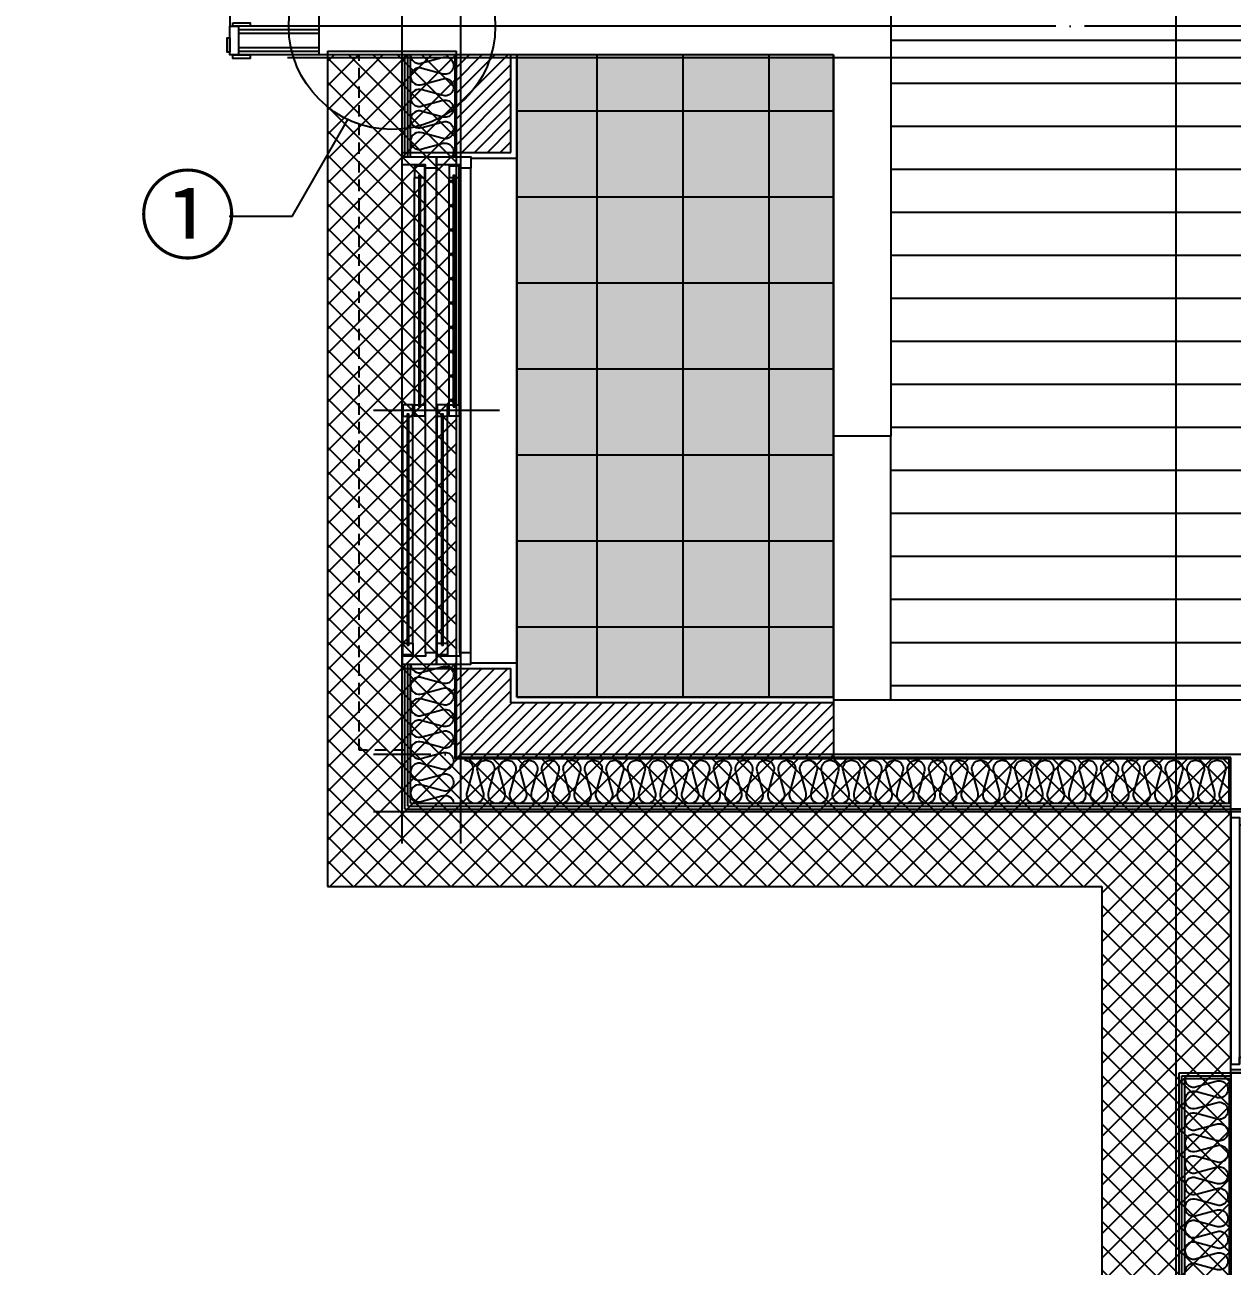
# Model space of a CAD drawing. Header units: millimetres. Extents: x -24416 to 92204, y -190080 to 23760.
# Drawn here: x 26133 to 30344, y -86728 to -82399 of the extents above; entities that cross this region are included whole.
import ezdxf
from ezdxf.enums import TextEntityAlignment as Align

# ---------------------------------------------------------------- set-up
doc = ezdxf.new("R2010")
doc.units = ezdxf.units.MM
doc.header["$LTSCALE"] = 50
for name, pattern in [('CEN', [62, 60, -1, 0, -1]), ('H', [1.3, 0.8, -0.5]), ('HID', [2.5, 1.5, -1]), ('평면도(기준)$0$CENTER2', [16.25, 15, -0.5, 0.25, -0.5])]:
    doc.linetypes.add(name, pattern=pattern)
for name, color, linetype in [('A_HAT', 8, 'Continuous'), ('AA-단열-바닥-욕실', 30, 'Continuous'), ('ARDM', 7, 'Continuous'), ('CEN_CON', 1, 'CEN'), ('CEN_WALL', 12, 'CEN'), ('CONC', 2, 'Continuous'), ('dan1', 7, 'HID'), ('DOOR', 4, 'Continuous'), ('ELE3_CON', 7, 'Continuous'), ('ELE4', 4, 'Continuous'), ('ETC', 6, 'Continuous'), ('FIN', 6, 'Continuous'), ('HAT', 9, 'Continuous'), ('INS', 252, 'Continuous'), ('SINA-F-FRAME', 4, 'Continuous'), ('TEXT', 3, 'Continuous'), ('WAL', 3, 'Continuous'), ('WAL_DRY', 7, 'Continuous'), ('WIN', 4, 'Continuous'), ('바닥타일', 8, 'Continuous'), ('커튼박스', 6, 'Continuous'), ('평면도(기준)$0$1.EC-F-DOOR', 4, 'Continuous'), ('평면도(기준)$0$1.EC-F-DOOR-F', 4, 'Continuous')]:
    doc.layers.add(name, color=color, linetype=linetype)
for name, color, linetype, plot in [('AA-CEN', 1, 'CEN', False), ('Defpoint', 135, 'Continuous', False), ('MC', 135, 'Continuous', False), ('X - 단위세대$0$0_임시', 134, 'Continuous', False)]:
    doc.layers.add(name, color=color, linetype=linetype, plot=plot)
doc.styles.add('HAUD02', font='Dotum.ttf', dxfattribs={"width": 0.8})
doc.styles.add('돋움', font='Dotum.ttf')

# ---------------------------------------------------------------- blocks, each defined once
blk = doc.blocks.new('PD-900(140)')
at = {"layer": 'DOOR'}
for p, q in [((20, 140), (880, 140)), ((20, 110), (880, 110)), ((20, 30), (880, 30)), ((20, 0), (880, 0))]:
    blk.add_line(p, q, dxfattribs=at)
blk.add_lwpolyline([(20, 140), (20, 1000), (50, 1000), (50, 140), (20, 140)], dxfattribs=at)
for points in [[(45, 110), (20, 110), (20, 140), (0, 140), (0, 0), (20, 0), (20, 30), (45, 30)], [(855, 110), (880, 110), (880, 140), (900, 140), (900, 0), (880, 0), (880, 30), (855, 30)]]:
    blk.add_lwpolyline(points, close=True, dxfattribs=at)
blk.add_arc((20, 140), 860, 0, 90, dxfattribs=at)
at = {"layer": 'X - 단위세대$0$0_임시'}
for p, q in [((-10, 0), (-10, 140)), ((910, 0), (910, 140))]:
    blk.add_line(p, q, dxfattribs=at)
at = {"layer": 'X - 단위세대$0$0_임시', "style": 'HAUD02'}
blk.add_text('900(140)', height=20, dxfattribs=at).set_placement((479.3, 65.4), align=Align.MIDDLE)
blk = doc.blocks.new('WIN_이중창_1800')
at = {"layer": 'Defpoint'}
for p, q in [((-15, 240), (-15, 0)), ((1785, 240), (1785, 0))]:
    blk.add_line(p, q, dxfattribs=at)
at = {"layer": 'WIN'}
blk.add_line((885, -100), (885, 340), dxfattribs=at)
at = {"layer": 'WIN', "color": 8}
for p, q in [((1742, 240), (28, 240)), ((1697, 237), (905, 237)), ((865, 196), (73, 196)), ((1697, 202), (905, 202)), ((1730, 158), (40, 158)), ((865, 161), (73, 161)), ((1730, 120), (40, 120)), ((1697, 117), (905, 117)), ((865, 76), (73, 76)), ((1697, 82), (905, 82)), ((1730, 38), (40, 38)), ((1730, 0), (40, 0)), ((865, 41), (73, 41))]:
    blk.add_line(p, q, dxfattribs=at)
at = {"layer": 'WIN'}
for points in [[(40, 158), (28, 158), (28, 240), (0, 240), (0, 120), (40, 120), (40, 158)], [(905, 216.5), (905, 202), (865, 202), (865, 237), (905, 237), (905, 222.5)], [(1704, 222.5), (1704, 216.5), (898, 216.5), (898, 222.5), (1704, 222.5)], [(1697, 216.5), (1697, 202), (1737, 202), (1737, 237), (1697, 237), (1697, 222.5)], [(1730, 158), (1742, 158), (1742, 240), (1770, 240), (1770, 120), (1730, 120), (1730, 158)], [(73, 175.5), (73, 161), (33, 161), (33, 196), (73, 196), (73, 181.5)], [(872, 181.5), (872, 175.5), (66, 175.5), (66, 181.5), (872, 181.5)], [(865, 175.5), (865, 161), (905, 161), (905, 196), (865, 196), (865, 181.5)], [(40, 38), (28, 38), (28, 120), (0, 120), (0, 0), (40, 0), (40, 38)], [(905, 96.5), (905, 82), (865, 82), (865, 117), (905, 117), (905, 102.5)], [(1704, 102.5), (1704, 96.5), (898, 96.5), (898, 102.5), (1704, 102.5)], [(1697, 96.5), (1697, 82), (1737, 82), (1737, 117), (1697, 117), (1697, 102.5)], [(1730, 38), (1742, 38), (1742, 120), (1770, 120), (1770, 0), (1730, 0), (1730, 38)], [(73, 55.5), (73, 41), (33, 41), (33, 76), (73, 76), (73, 61.5)], [(872, 61.5), (872, 55.5), (66, 55.5), (66, 61.5), (872, 61.5)], [(865, 55.5), (865, 41), (905, 41), (905, 76), (865, 76), (865, 61.5)]]:
    blk.add_lwpolyline(points, dxfattribs=at)
blk = doc.blocks.new('A$C3C3C21E6')
at = {"layer": '평면도(기준)$0$1.EC-F-DOOR'}
blk.add_lwpolyline([(70, -210), (70, -1049.6), (106, -1049.6), (106, -210), (70, -210)], dxfattribs=at)
at = {"layer": '평면도(기준)$0$1.EC-F-DOOR', "color": 8}
for points in [[(60, -969.6), (10, -969.6), (10, -789.6), (30, -789.6), (30, -949.6), (60, -949.6)], [(116.1, -969.6), (166.1, -969.6), (166.1, -789.6), (146.1, -789.6), (146.1, -949.6), (116.1, -949.6)]]:
    blk.add_lwpolyline(points, dxfattribs=at)
for points in [[(70, -929.6), (70, -989.6), (60, -989.6), (60, -929.6)], [(106, -929.6), (106, -989.6), (116, -989.6), (116, -929.6)]]:
    blk.add_lwpolyline(points, close=True, dxfattribs=at)
at = {"layer": '평면도(기준)$0$1.EC-F-DOOR', "color": 1, "linetype": '평면도(기준)$0$CENTER2', "ltscale": 6}
blk.add_arc((69.4, -209.7), 840.6, 272.4982, 359.9824, dxfattribs=at)
at = {"layer": '평면도(기준)$0$1.EC-F-DOOR-F'}
for points in [[(60, -110), (40, -110), (0, -110), (0, -98), (60, -98)], [(40, -110), (70, -110), (70, -210), (40, -210)], [(70, -120), (80, -120), (80, -170), (70, -170)], [(910, -120), (900, -120), (900, -170), (910, -170)], [(940, -110), (910, -110), (910, -210), (940, -210)], [(920, -110), (940, -110), (980, -110), (980, -98), (920, -98)], [(0, -222), (60, -222), (60, -210), (0, -210)], [(920, -222), (980, -222), (980, -210), (920, -210)]]:
    blk.add_lwpolyline(points, close=True, dxfattribs=at)
blk = doc.blocks.new('U-121B(기본)1', base_point=(-58206.9, -129495.9))
at = {"layer": 'A_HAT'}
h = blk.add_hatch(dxfattribs=at)
h.set_pattern_fill('ANSI31', color=256, scale=10, style=0)
h.set_pattern_definition([(45, (-200, 385), (-22.45064, 22.45064), [])])
h.paths.add_polyline_path([(-63096.9, -121125.9), (-62906.9, -121125.9), (-62906.9, -120785.9), (-63096.9, -120785.9)])
h = blk.add_hatch(dxfattribs=at)
h.set_pattern_fill('ANSI31', color=256, scale=10, style=0)
h.set_pattern_definition([(45, (-200, -1755), (-22.45064, 22.45064), [])])
h.paths.add_polyline_path([(-62906.9, -122925.9), (-63096.9, -122925.9), (-63096.9, -123235.9), (-61781.9, -123235.9), (-61781.9, -123045.9), (-62906.9, -123045.9)])
at = {"layer": 'HAT', "ltscale": 100}
h = blk.add_hatch(dxfattribs=at)
h.set_pattern_fill('_USER', color=8, scale=150, pattern_type=0)
h.set_pattern_definition([(360, (-490988.91, -75402.56), (3e-15, 150), [])])
h.paths.add_polyline_path([(-58406.9, -123035.9), (-58406.9, -120605.9), (-60241.9, -120605.9), (-60241.9, -114415.9), (-61581.9, -114415.9), (-61581.9, -123035.9)])
at = {"layer": '바닥타일'}
h = blk.add_hatch(dxfattribs=at)
h.set_pattern_fill('_USER', color=256, scale=300, angle=90, double=1, pattern_type=0)
h.set_pattern_definition([(90, (-481570.92, -31398.8), (-300, 2e-14), []), (180, (-481570.92, -31398.8), (-1e-13, -300), [])])
h.paths.add_polyline_path([(-61781.9, -120785.9), (-62886.9, -120785.9), (-62886.9, -123025.9), (-61781.9, -123025.9)])
at = {"layer": 'CEN_CON'}
blk.add_line((-57906.9, -120685.9), (-63686.9, -120685.9), dxfattribs=at)
at = {"layer": 'CEN_WALL'}
for p, q in [((-63081.9, -123535.9), (-63081.9, -114240.9)), ((-60086.9, -123225.9), (-63386.9, -123225.9))]:
    blk.add_line(p, q, dxfattribs=at)
at = {"layer": 'CONC'}
for p, q in [((-61581.9, -120125.9), (-61581.9, -122115.9)), ((-63576.9, -120585.9), (-63576.9, -120785.9)), ((-63546.9, -120785.9), (-63576.9, -120785.9)), ((-63546.9, -120772.9), (-63096.9, -120772.9)), ((-63546.9, -120772.9), (-63546.9, -120785.9)), ((-63096.9, -120785.9), (-63096.9, -120772.9)), ((-61781.9, -120785.9), (-63096.9, -120785.9)), ((-61781.9, -120785.9), (-61781.9, -122115.9)), ((-61581.9, -122115.9), (-61781.9, -122115.9)), ((-61781.9, -123035.9), (-61781.9, -123235.9)), ((-61581.9, -123035.9), (-61781.9, -123035.9)), ((-58206.9, -123035.9), (-61581.9, -123035.9)), ((-60396.9, -123235.9), (-61781.9, -123235.9)), ((-60396.9, -123415.9), (-60396.9, -123235.9)), ((-60196.9, -123415.9), (-60396.9, -123415.9)), ((-60396.9, -124335.9), (-60396.9, -128845.9)), ((-60196.9, -124335.9), (-60396.9, -124335.9))]:
    blk.add_line(p, q, dxfattribs=at)
at = {"layer": 'dan1'}
for p, q in [((-63546.9, -120785.9), (-63546.9, -123685.9)), ((-63546.9, -123685.9), (-60846.9, -123685.9)), ((-60846.9, -123685.9), (-60846.9, -127080.9))]:
    blk.add_line(p, q, dxfattribs=at)
at = {"layer": 'ELE3_CON'}
for p, q in [((-61781.9, -122115.9), (-61781.9, -123035.9)), ((-61581.9, -123035.9), (-61581.9, -122115.9))]:
    blk.add_line(p, q, dxfattribs=at)
at = {"layer": 'ELE4'}
blk.add_line((-62886.9, -122905.9), (-62886.9, -121145.9), dxfattribs=at)
at = {"layer": 'FIN'}
for p, q in [((-62886.9, -121145.9), (-62886.9, -120785.9)), ((-63046.9, -121145.9), (-62886.9, -121145.9)), ((-63046.9, -122905.9), (-62886.9, -122905.9)), ((-62886.9, -123025.9), (-62886.9, -122905.9)), ((-61781.9, -123025.9), (-62886.9, -123025.9))]:
    blk.add_line(p, q, dxfattribs=at)
at = {"layer": 'INS'}
for p, q in [((-63096.9, -120785.9), (-63546.9, -120785.9)), ((-63256.9, -121140.9), (-63256.9, -120785.9)), ((-63101.9, -121140.9), (-63101.9, -120795.9)), ((-63256.9, -123395.9), (-63256.9, -122910.9)), ((-63101.9, -123240.9), (-63101.9, -122910.9)), ((-60401.9, -123240.9), (-63101.9, -123240.9)), ((-60401.9, -123395.9), (-60401.9, -123240.9)), ((-63256.9, -123395.9), (-60401.9, -123395.9)), ((-60556.9, -127370.9), (-60556.9, -124355.9)), ((-60556.9, -124355.9), (-60401.9, -124355.9)), ((-60401.9, -124355.9), (-60401.9, -127525.9))]:
    blk.add_line(p, q, dxfattribs=at)
for points in [[(-63256.9, -120785.9, 0.524856), (-63216.3, -120813.9), (-63147.6, -120795.3, -1.449198), (-63147.6, -120851.4), (-63216.3, -120832.8, 0.524856), (-63256.9, -120860.9, 0.524856), (-63216.3, -120888.9), (-63147.6, -120870.3, -1.449198), (-63147.6, -120926.4), (-63216.3, -120907.8, 0.524856), (-63256.9, -120935.9, 0.524856), (-63216.3, -120963.9), (-63147.6, -120945.3, -1.449198), (-63147.6, -121001.4), (-63216.3, -120982.8, 0.524856), (-63256.9, -121010.9, 0.524856), (-63216.3, -121038.9), (-63147.6, -121020.3, -1.449198), (-63147.6, -121076.4), (-63216.3, -121057.8, 0.524856), (-63256.9, -121085.9, 0.524856), (-63216.3, -121113.9), (-63147.6, -121095.3, -0.743121), (-63112.5, -121140.9, -0.743121)], [(-63256.9, -122910.9, 0.524856), (-63216.3, -122938.9), (-63147.6, -122920.3, -1.449198), (-63147.6, -122976.4), (-63216.3, -122957.8, 0.524856), (-63256.9, -122985.9, 0.524856), (-63216.3, -123013.9), (-63147.6, -122995.3, -1.449198), (-63147.6, -123051.4), (-63216.3, -123032.8, 0.524856), (-63256.9, -123060.9, 0.524856), (-63216.3, -123088.9), (-63147.6, -123070.3, -1.449198), (-63147.6, -123126.4), (-63216.3, -123107.8, 0.524856), (-63256.9, -123135.9, 0.524856), (-63216.3, -123163.9), (-63147.6, -123145.3, -1.449198), (-63147.6, -123201.4), (-63216.3, -123182.8, 0.524856), (-63256.9, -123210.9, 0.524856), (-63216.3, -123238.9), (-63147.6, -123220.3, -1.449198), (-63147.6, -123276.4), (-63216.3, -123257.8, 0.524856), (-63256.9, -123285.9, 0.524856), (-63216.3, -123313.9), (-63147.6, -123295.3, -1.449198), (-63147.6, -123351.4), (-63216.3, -123332.8, 0.524856), (-63256.9, -123360.9, 0.524856), (-63216.3, -123388.9), (-63147.6, -123370.3, -0.498614), (-63107, -123395.9, -0.498614)], [(-63069.4, -123245.9, -0.524933), (-63041.4, -123286.5), (-63060, -123355.2, 0.524856), (-63031.9, -123395.9, 0.524856), (-63003.9, -123355.2), (-63022.5, -123286.5, -1.449198), (-62966.4, -123286.5), (-62985, -123355.2, 0.524856), (-62956.9, -123395.9, 0.524856), (-62928.9, -123355.2), (-62947.5, -123286.5, -1.449198), (-62891.4, -123286.5), (-62910, -123355.2, 0.524856), (-62881.9, -123395.9, 0.524856), (-62853.9, -123355.2), (-62872.5, -123286.5, -1.449198), (-62816.4, -123286.5), (-62835, -123355.2, 0.524856), (-62806.9, -123395.9, 0.524856), (-62778.9, -123355.2), (-62797.5, -123286.5, -1.449198), (-62741.4, -123286.5), (-62760, -123355.2, 0.524856), (-62731.9, -123395.9, 0.524856), (-62703.9, -123355.2), (-62722.5, -123286.5, -1.449198), (-62666.4, -123286.5), (-62685, -123355.2, 0.524856), (-62656.9, -123395.9, 0.524856), (-62628.9, -123355.2), (-62647.5, -123286.5, -1.449198), (-62591.4, -123286.5), (-62610, -123355.2, 0.524856), (-62581.9, -123395.9, 0.524856), (-62553.9, -123355.2), (-62572.5, -123286.5, -1.449198), (-62516.4, -123286.5), (-62535, -123355.2, 0.524856), (-62506.9, -123395.9, 0.524856), (-62478.9, -123355.2), (-62497.5, -123286.5, -1.449198), (-62441.4, -123286.5), (-62460, -123355.2, 0.524856), (-62431.9, -123395.9, 0.524856), (-62403.9, -123355.2), (-62422.5, -123286.5, -1.449198), (-62366.4, -123286.5), (-62385, -123355.2, 0.524856), (-62356.9, -123395.9, 0.524856), (-62328.9, -123355.2), (-62347.5, -123286.5, -1.449198), (-62291.4, -123286.5), (-62310, -123355.2, 0.524856), (-62281.9, -123395.9, 0.524856), (-62253.9, -123355.2), (-62272.5, -123286.5, -1.449198), (-62216.4, -123286.5), (-62235, -123355.2, 0.524856), (-62206.9, -123395.9, 0.524856), (-62178.9, -123355.2), (-62197.5, -123286.5, -1.449198), (-62141.4, -123286.5), (-62160, -123355.2, 0.524856), (-62131.9, -123395.9, 0.524856), (-62103.9, -123355.2), (-62122.5, -123286.5, -1.449198), (-62066.4, -123286.5), (-62085, -123355.2, 0.524856), (-62056.9, -123395.9, 0.524856), (-62028.9, -123355.2), (-62047.5, -123286.5, -1.449198), (-61991.4, -123286.5), (-62010, -123355.2, 0.524856), (-61981.9, -123395.9, 0.524856), (-61953.9, -123355.2), (-61972.5, -123286.5, -1.449198), (-61916.4, -123286.5), (-61935, -123355.2, 0.524856), (-61906.9, -123395.9, 0.524856), (-61878.9, -123355.2), (-61897.5, -123286.5, -1.449198), (-61841.4, -123286.5), (-61860, -123355.2, 0.524856), (-61831.9, -123395.9, 0.524856), (-61803.9, -123355.2), (-61822.5, -123286.5, -1.449198), (-61766.4, -123286.5), (-61785, -123355.2, 0.524856), (-61756.9, -123395.9, 0.524856), (-61728.9, -123355.2), (-61747.5, -123286.5, -1.449198), (-61691.4, -123286.5), (-61710, -123355.2, 0.524856), (-61681.9, -123395.9, 0.524856), (-61653.9, -123355.2), (-61672.5, -123286.5, -1.449198), (-61616.4, -123286.5), (-61635, -123355.2, 0.524856), (-61606.9, -123395.9, 0.524856), (-61578.9, -123355.2), (-61597.5, -123286.5, -1.449198), (-61541.4, -123286.5), (-61560, -123355.2, 0.524856), (-61531.9, -123395.9, 0.524856), (-61503.9, -123355.2), (-61522.5, -123286.5, -1.449198), (-61466.4, -123286.5), (-61485, -123355.2, 0.524856), (-61456.9, -123395.9, 0.524856), (-61428.9, -123355.2), (-61447.5, -123286.5, -1.449198), (-61391.4, -123286.5), (-61410, -123355.2, 0.524856), (-61381.9, -123395.9, 0.524856), (-61353.9, -123355.2), (-61372.5, -123286.5, -1.449198), (-61316.4, -123286.5), (-61335, -123355.2, 0.524856), (-61306.9, -123395.9, 0.524856), (-61278.9, -123355.2), (-61297.5, -123286.5, -1.449198), (-61241.4, -123286.5), (-61260, -123355.2, 0.524856), (-61231.9, -123395.9, 0.524856), (-61203.9, -123355.2), (-61222.5, -123286.5, -1.449198), (-61166.4, -123286.5), (-61185, -123355.2, 0.524856), (-61156.9, -123395.9, 0.524856), (-61128.9, -123355.2), (-61147.5, -123286.5, -1.449198), (-61091.4, -123286.5), (-61110, -123355.2, 0.524856), (-61081.9, -123395.9, 0.524856), (-61053.9, -123355.2), (-61072.5, -123286.5, -1.449198), (-61016.4, -123286.5), (-61035, -123355.2, 0.524856), (-61006.9, -123395.9, 0.524856), (-60978.9, -123355.2), (-60997.5, -123286.5, -1.449198), (-60941.4, -123286.5), (-60960, -123355.2, 0.524856), (-60931.9, -123395.9, 0.524856), (-60903.9, -123355.2), (-60922.5, -123286.5, -1.449198), (-60866.4, -123286.5), (-60885, -123355.2, 0.524856), (-60856.9, -123395.9, 0.524856), (-60828.9, -123355.2), (-60847.5, -123286.5, -1.449198), (-60791.4, -123286.5), (-60810, -123355.2, 0.524856), (-60781.9, -123395.9, 0.524856), (-60753.9, -123355.2), (-60772.5, -123286.5, -1.449198), (-60716.4, -123286.5), (-60735, -123355.2, 0.524856), (-60706.9, -123395.9, 0.524856), (-60678.9, -123355.2), (-60697.5, -123286.5, -1.449198), (-60641.4, -123286.5), (-60660, -123355.2, 0.524856), (-60631.9, -123395.9, 0.524856), (-60603.9, -123355.2), (-60622.5, -123286.5, -1.449198), (-60566.4, -123286.5), (-60585, -123355.2, 0.524856), (-60556.9, -123395.9, 0.524856), (-60528.9, -123355.2), (-60547.5, -123286.5, -1.449198), (-60491.4, -123286.5), (-60510, -123355.2, 0.524856), (-60481.9, -123395.9, 0.524856), (-60453.9, -123355.2), (-60472.5, -123286.5, -1.449198), (-60416.4, -123286.5), (-60435, -123355.2, 0.524856), (-60406.9, -123395.9, 0.08515), (-60396.9, -123394.1, 0.08515)], [(-60556.9, -124355.9, 0.524856), (-60516.3, -124383.9), (-60447.6, -124365.3, -1.449198), (-60447.6, -124421.4), (-60516.3, -124402.8, 0.524856), (-60556.9, -124430.9, 0.524856), (-60516.3, -124458.9), (-60447.6, -124440.3, -1.449198), (-60447.6, -124496.4), (-60516.3, -124477.8, 0.524856), (-60556.9, -124505.9, 0.524856), (-60516.3, -124533.9), (-60447.6, -124515.3, -1.449198), (-60447.6, -124571.4), (-60516.3, -124552.8, 0.524856), (-60556.9, -124580.9, 0.524856), (-60516.3, -124608.9), (-60447.6, -124590.3, -1.449198), (-60447.6, -124646.4), (-60516.3, -124627.8, 0.524856), (-60556.9, -124655.9, 0.524856), (-60516.3, -124683.9), (-60447.6, -124665.3, -1.449198), (-60447.6, -124721.4), (-60516.3, -124702.8, 0.524856), (-60556.9, -124730.9, 0.524856), (-60516.3, -124758.9), (-60447.6, -124740.3, -1.449198), (-60447.6, -124796.4), (-60516.3, -124777.8, 0.524856), (-60556.9, -124805.9, 0.524856), (-60516.3, -124833.9), (-60447.6, -124815.3, -1.449198), (-60447.6, -124871.4), (-60516.3, -124852.8, 0.524856), (-60556.9, -124880.9, 0.524856), (-60516.3, -124908.9), (-60447.6, -124890.3, -1.449198), (-60447.6, -124946.4), (-60516.3, -124927.8, 0.524856), (-60556.9, -124955.9, 0.524856), (-60516.3, -124983.9), (-60447.6, -124965.3, -1.449198), (-60447.6, -125021.4), (-60516.3, -125002.8, 0.524856), (-60556.9, -125030.9, 0.524856)]]:
    blk.add_lwpolyline(points, format="xyb", dxfattribs=at)
at = {"layer": 'MC'}
for p, q in [((-63286.9, -123535.9), (-63286.9, -114240.9)), ((-60586.9, -129795.9), (-60586.9, -120475.9)), ((-57906.9, -120795.9), (-63686.9, -120795.9)), ((-60086.9, -123425.9), (-63386.9, -123425.9))]:
    blk.add_line(p, q, dxfattribs=at)
at = {"layer": 'WAL'}
for p, q in [((-63096.9, -121125.9), (-63096.9, -120785.9)), ((-62906.9, -121125.9), (-62906.9, -120785.9)), ((-63096.9, -121125.9), (-62906.9, -121125.9)), ((-63096.9, -123235.9), (-63096.9, -122925.9)), ((-63096.9, -122925.9), (-62906.9, -122925.9)), ((-62906.9, -123045.9), (-62906.9, -122925.9)), ((-61781.9, -123045.9), (-62906.9, -123045.9)), ((-61781.9, -123235.9), (-63096.9, -123235.9))]:
    blk.add_line(p, q, dxfattribs=at)
at = {"layer": 'WAL_DRY'}
for p, q in [((-63576.9, -120685.9), (-63856.9, -120685.9)), ((-63576.9, -120698.4), (-63856.9, -120698.4)), ((-63576.9, -120710.9), (-63856.9, -120710.9)), ((-63576.9, -120760.9), (-63856.9, -120760.9)), ((-63576.9, -120773.4), (-63856.9, -120773.4)), ((-63576.9, -120785.9), (-63856.9, -120785.9)), ((-63276.9, -121140.9), (-63276.9, -120785.9)), ((-63266.9, -121140.9), (-63266.9, -120785.9)), ((-63276.9, -123415.9), (-63276.9, -122910.9)), ((-63266.9, -123405.9), (-63266.9, -122910.9)), ((-63276.9, -123415.9), (-60396.9, -123415.9)), ((-63266.9, -123405.9), (-60396.9, -123405.9)), ((-60576.9, -127350.9), (-60576.9, -124335.9)), ((-60576.9, -124335.9), (-60396.9, -124335.9)), ((-60566.9, -127360.9), (-60566.9, -124345.9)), ((-60566.9, -124345.9), (-60396.9, -124345.9))]:
    blk.add_line(p, q, dxfattribs=at)
at = {"layer": '커튼박스', "linetype": 'H'}
for p, q in [((-63436.9, -123210.9), (-63436.9, -120785.9)), ((-63276.9, -123210.9), (-63436.9, -123210.9))]:
    blk.add_line(p, q, dxfattribs=at)
at = {"layer": 'DOOR', "rotation": 270}
blk.add_blockref('PD-900(140)', (-60396.9, -123425.9), dxfattribs=at)
at = {"layer": 'SINA-F-FRAME', "xscale": -1, "rotation": 180}
blk.add_blockref('A$C3C3C21E6', (-64796.9, -120895.9), dxfattribs=at)
at = {"layer": 'WIN', "xscale": -1, "rotation": 90}
blk.add_blockref('WIN_이중창_1800', (-63046.9, -121140.9), dxfattribs=at)
blk = doc.blocks.new('A$C1CAF0AFA')
at = {"layer": 'ETC'}
h = blk.add_hatch(dxfattribs=at)
h.set_pattern_fill('CROSS', color=256, scale=10, angle=45)
h.set_pattern_definition([(45, (148033.186, -23760), (7e-15, 89.802561), [31.75, -95.25]), (135, (148055.636, -23760), (-89.802561, 7e-15), [31.75, -95.25])])
h.paths.add_polyline_path([(27848.9, -106263.8), (27848.9, -108503.8), (28953.9, -108503.8), (28953.9, -106263.8)])
h.paths.add_polyline_path([(28953.9, -106063.8), (28953.9, -100603.8), (27848.9, -100603.8), (27848.9, -106063.8)])
h.paths.add_polyline_path([(30538.9, -111573.8), (32328.9, -111573.8), (32328.9, -110073.8), (31458.9, -110073.8), (31458.9, -108713.8), (30538.9, -108713.8)])
h.paths.add_polyline_path([(25938.9, -114323.8), (30338.9, -114323.8), (30338.9, -113218.8), (25938.9, -113218.8)])
h.paths.add_polyline_path([(9878.9, -114773.8), (9878.9, -113493.8), (11518.9, -113493.8), (11518.9, -113668.8), (21868.9, -113668.8), (21868.9, -114773.8)])
h.paths.add_polyline_path([(9748.9, -114773.8), (7908.9, -114773.8), (7908.9, -113483.8), (9748.9, -113483.8)])
h.paths.add_polyline_path([(8088.9, -105728.8), (10138.9, -105728.8), (10138.9, -105138.8), (12078.9, -105138.8), (12078.9, -106023.8), (12548.9, -106023.8), (12548.9, -105138.8), (16048.9, -105138.8), (16048.9, -106493.8), (12318.9, -106493.8), (12318.9, -106943.8), (8088.9, -106943.8)])
at = {"layer": 'HAT'}
h = blk.add_hatch(dxfattribs=at)
h.set_pattern_fill('_USER', color=5, scale=60, angle=45, double=1, pattern_type=0)
h.set_pattern_definition([(45, (0, -23760), (-42.426407, 42.426407), []), (135, (0, -23760), (-42.426407, -42.426407), [])])
h.paths.add_polyline_path([(7908.9, -107593.8), (7908.9, -107143.8), (12528.9, -107143.8), (12528.9, -106703.8), (16068.9, -106703.8), (16068.9, -108298.8), (17918.9, -108298.8), (17918.9, -108148.8), (19318.9, -108148.8), (19318.9, -108298.8), (21881.9, -108298.8), (21881.9, -108748.8), (16128.9, -108748.8), (16128.9, -108426.3), (15928.9, -108426.3), (15928.9, -108748.8), (15618.9, -108748.8), (15618.9, -107153.8), (12978.9, -107153.8), (12978.9, -107593.8), (11908.9, -107593.8), (11908.9, -107303.8), (11708.9, -107303.8), (11708.9, -107593.8)], flags=17)
h.paths.add_polyline_path([(25938.9, -111138.8), (25938.9, -113008.8), (30338.9, -113008.8), (30338.9, -108713.8), (27638.9, -108713.8), (27638.9, -106263.8), (27188.9, -106263.8), (27188.9, -109163.8), (29888.9, -109163.8), (29888.9, -112558.8), (26388.9, -112558.8), (26388.9, -110688.8), (21418.9, -110688.8), (21418.9, -113008.8), (16328.9, -113008.8), (16328.9, -113298.8), (16128.9, -113298.8), (16128.9, -113008.8), (12178.9, -113008.8), (12178.9, -112833.8), (11908.9, -112833.8), (11908.9, -113123.8), (11708.9, -113123.8), (11708.9, -112833.8), (8358.9, -112833.8), (8358.9, -109738.8), (7908.9, -109738.8), (7908.9, -113283.8), (11728.9, -113283.8), (11728.9, -113458.8), (21868.9, -113458.8), (21868.9, -111138.8)])
h.paths.add_polyline_path([(22428.9, -107433.8), (24948.9, -107433.8), (24948.9, -107108.8), (24626.4, -107108.8), (24626.4, -106908.8), (24948.9, -106908.8), (24948.9, -100973.8), (27188.9, -100973.8), (27188.9, -106063.8), (27638.9, -106063.8), (27638.9, -100603.8), (24498.9, -100603.8), (24498.9, -106983.8), (21978.9, -106983.8), (21978.9, -108048.8), (22118.9, -108048.8), (22118.9, -108748.8), (22568.9, -108748.8), (22568.9, -107598.8), (22428.9, -107598.8)])
at = {"layer": 'AA-CEN', "color": 4}
blk.add_lwpolyline([(21868.9, -111138.8), (25938.9, -111138.8), (25938.9, -113008.8), (30338.9, -113008.8), (30338.9, -108713.8), (27638.9, -108713.8), (27638.9, -106263.8), (27188.9, -106263.8), (27188.9, -109163.8), (29888.9, -109163.8), (29888.9, -112558.8), (26388.9, -112558.8), (26388.9, -110688.8), (21418.9, -110688.8)], dxfattribs=at)
at = {"layer": 'AA-CEN'}
blk.add_lwpolyline([(27848.9, -106263.8), (27848.9, -108503.8), (28953.9, -108503.8), (28953.9, -106263.8), (27848.9, -106263.8)], dxfattribs=at)
blk = doc.blocks.new('A$C45F312F6')
at = {"layer": 'ARDM', "color": 3}
blk.add_lwpolyline([(27259, -106488.8), (27064.1, -106827.1), (26846.5, -106827.1)], dxfattribs=at)
blk.add_circle((27413.9, -106163.8), 360, dxfattribs=at)
at = {"layer": 'TEXT', "style": '돋움'}
blk.add_text('①', height=250, dxfattribs=at).set_placement((26701.4, -106948.3), align=Align.CENTER)

msp = doc.modelspace()

# ---------------------------------------------------------------- block references
for name, p in [('A$C45F312F6', (0, 23760)), ('U-121B(기본)1', (32528.9, -91213.8))]:
    msp.add_blockref(name, p)
at = {"layer": 'AA-단열-바닥-욕실'}
msp.add_blockref('A$C1CAF0AFA', (0, 23760), dxfattribs=at)

doc.saveas('drawing.dxf')
